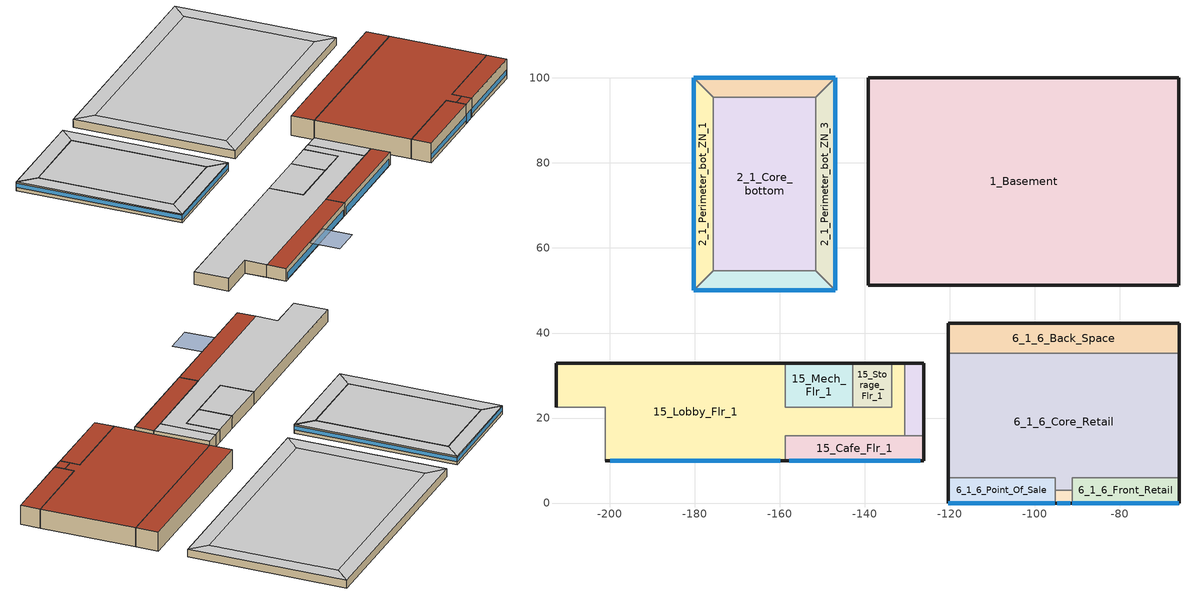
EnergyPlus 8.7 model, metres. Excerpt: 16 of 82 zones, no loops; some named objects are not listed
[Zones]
15_Cafe_Flr_1
 floor to 15_Basement (INT-FLOOR-TOPSIDE): -126.04,15.79 -126.04,10 -158.66,10 -158.66,15.79 z0
 wall outside (HPWall): -158.66,10 -126.04,10 -126.04,15.79 z0:3.96
 wall to 15_Lobby_Flr_1 (int-walls): -130.62,15.79 -158.66,15.79 -158.66,10 z0:3.96
 wall to 15_Laundry_Flr_1 (int-walls): -126.04,15.79 -130.62,15.79 z0:3.96
 window (Dbl Elec Abs Bleached 6mm/13mm Air): -157.73,10 -126.98,10 z0.15:2.29
 roof outside (HPRoof): -158.66,15.79 -158.66,10 -126.04,10 -126.04,15.79 z3.96
15_Laundry_Flr_1
 floor to 15_Basement (INT-FLOOR-TOPSIDE): -126.04,32.86 -126.04,15.79 -130.62,15.79 -130.62,32.86 z0
 wall outside (HPWall): -126.04,15.79 -126.04,32.86 -130.62,32.86 z0:3.96
 wall to 15_Lobby_Flr_1 (int-walls): -130.62,32.86 -130.62,15.79 z0:3.96
 ceiling adiabatic (INT-FLOOR-UNDERSIDE): -130.62,32.86 -130.62,15.79 -126.04,15.79 -126.04,32.86 z3.96
15_Lobby_Flr_1
 floor to 15_Basement (INT-FLOOR-TOPSIDE): -158.66,32.86 -158.66,10 -201.02,10 -201.02,22.5 -212.61,22.5 -212.61,32.86 z0; -130.62,32.86 -130.62,15.79 -158.66,15.79 -158.66,22.5 -133.66,22.5 -133.66,32.86 z0
 wall outside (HPWall): -158.66,32.86 -212.61,32.86 -212.61,22.5 / -201.02,10 -158.66,10 / -130.62,32.86 -133.66,32.86 z0:3.96
 wall to 15_Mech_Flr_1 (int-walls): -142.81,22.5 -158.66,22.5 -158.66,32.86 z0:3.96
 wall to 15_Retail_2_Flr_1 (int-walls): -212.61,22.5 -201.02,22.5 -201.02,15.79 z0:3.96
 wall to 15_Retail_1_Flr_1 (int-walls): -201.02,15.79 -201.02,10 z0:3.96
 wall to 15_Storage_Flr_1 (int-walls): -133.66,32.86 -133.66,22.5 -142.81,22.5 z0:3.96
 window (Dbl Elec Abs Bleached 6mm/13mm Air): -199.81,10 -159.87,10 z0.15:2.29
 ceiling adiabatic (INT-FLOOR-UNDERSIDE): -212.61,32.86 -212.61,22.5 -201.02,22.5 -201.02,15.79 -130.62,15.79 -130.62,32.86 -133.66,32.86 -133.66,22.5 -158.66,22.5 -158.66,32.86 z3.96
 roof outside (HPRoof): -201.02,15.79 -201.02,10 -158.66,10 -158.66,15.79 z3.96
15_Mech_Flr_1
 floor to 15_Basement (INT-FLOOR-TOPSIDE): -142.81,32.86 -142.81,22.5 -158.66,22.5 -158.66,32.86 z0
 wall outside (HPWall): -142.81,32.86 -158.66,32.86 z0:3.96
 wall to 15_Storage_Flr_1 (int-walls): -142.81,22.5 -142.81,32.86 z0:3.96
 ceiling adiabatic (INT-FLOOR-UNDERSIDE): -158.66,32.86 -158.66,22.5 -142.81,22.5 -142.81,32.86 z3.96
15_Storage_Flr_1
 floor to 15_Basement (INT-FLOOR-TOPSIDE): -133.66,32.86 -133.66,22.5 -142.81,22.5 -142.81,32.86 z0
 wall outside (HPWall): -133.66,32.86 -142.81,32.86 z0:3.96
 ceiling adiabatic (INT-FLOOR-UNDERSIDE): -142.81,32.86 -142.81,22.5 -133.66,22.5 -133.66,32.86 z3.96
6_1_6_Back_Space
 floor ground (HPSlab): -66.06,42.27 -66.06,35.27 -120.33,35.27 -120.33,42.27 z0
 wall outside (HPWall): -66.06,35.27 -66.06,42.27 -120.33,42.27 -120.33,35.27 z0:6.1
 wall to 6_1_6_Core_Retail (int-walls): -120.33,35.27 -66.06,35.27 z0:6.1
 roof outside (HPRoof): -120.33,42.27 -120.33,35.27 -66.06,35.27 -66.06,42.27 z6.1
6_1_6_Core_Retail
 floor ground (HPSlab): -66.06,35.27 -66.06,6 -91.2,6 -91.2,3 -95.2,3 -95.2,6 -120.33,6 -120.33,35.27 z0
 wall outside (HPWall): -66.06,6 -66.06,35.27 / -120.33,35.27 -120.33,6 z0:6.1
 wall to 6_1_6_Front_Retail (int-walls): -91.2,3 -91.2,6 -66.06,6 z0:6.1
 wall to 6_1_6_Point_Of_Sale (int-walls): -120.33,6 -95.2,6 -95.2,3 z0:6.1
 wall to 6_1_6_Front_Entry (int-walls): -95.2,3 -91.2,3 z0:6.1
 roof outside (HPRoof): -120.33,35.27 -120.33,6 -95.2,6 -95.2,3 -91.2,3 -91.2,6 -66.06,6 -66.06,35.27 z6.1
6_1_6_Front_Entry
 floor ground (HPSlab): -91.2,3 -91.2,0 -95.2,0 -95.2,3 z0
 wall outside (HPWall): -95.2,0 -91.2,0 z0:6.1
 wall to 6_1_6_Front_Retail (int-walls): -91.2,0 -91.2,3 z0:6.1
 wall to 6_1_6_Point_Of_Sale (int-walls): -95.2,3 -95.2,0 z0:6.1
 window (Dbl Elec Abs Bleached 6mm/13mm Air): -94.7,0 -91.7,0 z0.05:2.66
 roof outside (HPRoof): -95.2,3 -95.2,0 -91.2,0 -91.2,3 z6.1
6_1_6_Front_Retail
 floor ground (HPSlab): -66.06,6 -66.06,0 -91.2,0 -91.2,6 z0
 wall outside (HPWall): -91.2,0 -66.06,0 -66.06,6 z0:6.1
 window (Dbl Elec Abs Bleached 6mm/13mm Air): -91.15,0 -66.11,0 z1.14:2.66
 roof outside (HPRoof): -91.2,6 -91.2,0 -66.06,0 -66.06,6 z6.1
6_1_6_Point_Of_Sale
 floor ground (HPSlab): -95.2,6 -95.2,0 -120.33,0 -120.33,6 z0
 wall outside (HPWall): -120.33,6 -120.33,0 -95.2,0 z0:6.1
 window (Dbl Elec Abs Bleached 6mm/13mm Air): -120.28,0 -95.25,0 z1.14:2.66
 roof outside (HPRoof): -120.33,6 -120.33,0 -95.2,0 -95.2,6 z6.1
1_Basement
 floor ground (HPSlab): -66.06,100 -66.06,51.26 -139.17,51.26 -139.17,100 z0
 wall ground (HPWall): -66.06,51.26 -66.06,100 -139.17,100 -139.17,51.26 -66.06,51.26 z0:2.44
 ceiling to 1_Perimeter_bot_ZN_1 (INT-FLOOR-UNDERSIDE): -134.59,55.84 -139.17,51.26 -66.06,51.26 -70.63,55.84 z2.44
 ceiling to 1_Perimeter_bot_ZN_2 (INT-FLOOR-UNDERSIDE): -70.63,95.43 -70.63,55.84 -66.06,51.26 -66.06,100 z2.44
 ceiling to 1_Perimeter_bot_ZN_3 (INT-FLOOR-UNDERSIDE): -139.17,100 -134.59,95.43 -70.63,95.43 -66.06,100 z2.44
 ceiling to 1_Perimeter_bot_ZN_4 (INT-FLOOR-UNDERSIDE): -139.17,100 -139.17,51.26 -134.59,55.84 -134.59,95.43 z2.44
 ceiling to 1_Core_bottom (INT-FLOOR-UNDERSIDE): -134.59,95.43 -134.59,55.84 -70.63,55.84 -70.63,95.43 z2.44
2_1_Core_bottom
 floor ground (HPSlab): -151.47,95.43 -151.47,54.66 -175.6,54.66 -175.6,95.43 z0
 wall to 2_1_Perimeter_bot_ZN_2 (int-walls): -175.6,54.66 -151.47,54.66 z0:2.74
 wall to 2_1_Perimeter_bot_ZN_3 (int-walls): -151.47,54.66 -151.47,95.43 z0:2.74
 wall to 2_1_Perimeter_bot_ZN_1 (int-walls): -175.6,95.43 -175.6,54.66 z0:2.74
 wall to 2_1_Perimeter_bot_ZN_4 (int-walls): -151.47,95.43 -175.6,95.43 z0:2.74
 ceiling to 2_1_FirstFloor_Plenum (DropCeiling): -175.6,95.43 -175.6,54.66 -151.47,54.66 -151.47,95.43 z2.74
2_1_Perimeter_bot_ZN_1
 floor ground (HP Slab Perimeter): -175.6,95.43 -175.6,54.66 -180.17,50.09 -180.17,100 z0
 wall outside (HPWall): -180.17,100 -180.17,50.09 z0:2.74
 wall to 2_1_Perimeter_bot_ZN_2 (int-walls): -180.17,50.09 -175.6,54.66 z0:2.74
 wall to 2_1_Perimeter_bot_ZN_4 (int-walls): -175.6,95.43 -180.17,100 z0:2.74
 window (Dbl Elec Abs Bleached 6mm/13mm Air): -180.17,100 -180.17,50.09 z1.02:2.33
 ceiling to 2_1_FirstFloor_Plenum (DropCeiling): -180.17,100 -180.17,50.09 -175.6,54.66 -175.6,95.43 z2.74
2_1_Perimeter_bot_ZN_2
 floor ground (HP Slab Perimeter): -151.47,54.66 -146.9,50.09 -180.17,50.09 -175.6,54.66 z0
 wall outside (HPWall): -180.17,50.09 -146.9,50.09 z0:2.74
 wall to 2_1_Perimeter_bot_ZN_3 (int-walls): -146.9,50.09 -151.47,54.66 z0:2.74
 window (Dbl Elec Abs Bleached 6mm/13mm Air): -180.17,50.09 -146.9,50.09 z1.02:2.33
 ceiling to 2_1_FirstFloor_Plenum (DropCeiling): -175.6,54.66 -180.17,50.09 -146.9,50.09 -151.47,54.66 z2.74
2_1_Perimeter_bot_ZN_3
 floor ground (HP Slab Perimeter): -146.9,100 -146.9,50.09 -151.47,54.66 -151.47,95.43 z0
 wall outside (HPWall): -146.9,50.09 -146.9,100 z0:2.74
 wall to 2_1_Perimeter_bot_ZN_4 (int-walls): -146.9,100 -151.47,95.43 z0:2.74
 window (Dbl Elec Abs Bleached 6mm/13mm Air): -146.9,50.09 -146.9,100 z1.02:2.33
 ceiling to 2_1_FirstFloor_Plenum (DropCeiling): -151.47,95.43 -151.47,54.66 -146.9,50.09 -146.9,100 z2.74
2_1_Perimeter_bot_ZN_4
 floor ground (HP Slab Perimeter): -146.9,100 -151.47,95.43 -175.6,95.43 -180.17,100 z0
 wall outside (HPWall): -146.9,100 -180.17,100 z0:2.74
 window (Dbl Elec Abs Bleached 6mm/13mm Air): -146.9,100 -180.17,100 z1.02:2.33
 ceiling to 2_1_FirstFloor_Plenum (DropCeiling): -180.17,100 -175.6,95.43 -151.47,95.43 -146.9,100 z2.74
shading: -184.41,10 -184.41,0.86 -175.27,0.86 -175.27,10 z3.96
[Building]
Ref Bldg Medium Office New2004_v1.3_5.0: North Axis {deg}=0; Terrain=City; Loads Convergence Tolerance Value=0.1; Temperature Convergence Tolerance Value {deltaC}=0.4; Solar Distribution=FullInteriorAndExterior; Maximum Number of Warmup Days=25; Minimum Number of Warmup Days=6
[Site:Location]
USA IL-CHICAGO-OHARE: Latitude {deg}=41.77; Longitude {deg}=-87.75; Time Zone {hr}=-6; Elevation {m}=190
[SizingPeriod:WeatherFileDays] Day of Week for Start Day=Monday; Use Weather File Daylight Saving Period=Yes; Use Weather File Rain and Snow Indicators=Yes
Name | Begin Month | Begin Day of Month | End Month | End Day of Month
HDD | 11 | 20 | 11 | 20
CDD | 7 | 21 | 7 | 21
HDD3 | 12 | 20 | 12 | 20
CDD2 | 5 | 23 | 5 | 23
[Site:GroundTemperature:BuildingSurface]
4.4, 3.3, 2.3, 1.8, 2, 4, 6.8, 9.3, 10.1, 9.6, 7.8, 6
[Site:GroundTemperature:Deep]
6.1, 6.1, 6.1, 6.1, 6.1, 6.1, 6.1, 6.1, 6.1, 6.1, 6.1, 6.1
[Site:WaterMainsTemperature]
Calculation Method=CORRELATION; Annual Average Outdoor Air Temperature {C}=9.69; Maximum Difference In Monthly Average Outdoor Air Temperatures {deltaC}=28.1
[Material] Thermal Absorptance=0.9
Name | Roughness | Thickness {m} | Conductivity {W/m-K} | Density {kg/m3} | Specific Heat {J/kg-K} | Solar Absorptance | Visible Absorptance
Std Wood 6inch | MediumSmooth | 0.15 | 0.12 | 540 | 1210 | 0.7 | 0.7
1/2IN Gypsum | Smooth | 0.0127 | 0.16 | 784.9 | 830 | 0.92 | 0.92
1IN Stucco | Smooth | 0.0253 | 0.6918 | 1858 | 837 | 0.92 | 0.92
8IN CONCRETE HW | Rough | 0.2032 | 1.311 | 2240 | 836.8 | 0.7 | 0.7
HW CONCRETE; MAT-CC05 4 HW CONCRETE | Rough | 0.1016 | 1.311 | 2240 | 836.8 | 0.7 | 0.7
Roof Membrane | VeryRough | 0.0095 | 0.16 | 1121.29 | 1460 | 0.7 | 0.7
Metal Decking | MediumSmooth | 0.0015 | 45.006 | 7680 | 418.4 | 0.7 | 0.3
Std AC02 | MediumSmooth | 0.0127 | 0.057 | 288 | 1339 | 0.7 | 0.2
Wall Insulation HP | MediumRough | 0.32972 | 0.049 | 265 | 836.8 | 0.7 | 0.7
Roof Insulation HP | MediumRough | 0.68799 | 0.049 | 265 | 836.8 | 0.7 | 0.7
Slab Insulation HP | MediumRough | 0.04439 | 0.049 | 265 | 836.8 | 0.7 | 0.7
Slab Peri Insulation HP | MediumRough | 0.27959 | 0.049 | 265 | 836.8 | 0.7 | 0.7
[Material:NoMass]
CP02 CARPET PAD: Roughness=VeryRough; Thermal Resistance {m2-K/W}=0.2165; Thermal Absorptance=0.9; Solar Absorptance=0.7; Visible Absorptance=0.8
[WindowMaterial:Glazing] Optical Data Type=SpectralAverage; Thickness {m}=0.012; Infrared Transmittance at Normal Incidence=0; Front Side Infrared Hemispherical Emissivity=0.84; Conductivity {W/m-K}=0.9
Name | Solar Transmittance at Normal Incidence | Front Side Solar Reflectance at Normal Incidence | Back Side Solar Reflectance at Normal Incidence | Visible Transmittance at Normal Incidence | Front Side Visible Reflectance at Normal Incidence | Back Side Visible Reflectance at Normal Incidence | Back Side Infrared Hemispherical Emissivity
ECABS-2 BLEACHED 6MM | 0.814 | 0.086 | 0.086 | 0.847 | 0.099 | 0.099 | 0.1
ECABS-2 COLORED 6MM | 0.111 | 0.179 | 0.179 | 0.128 | 0.081 | 0.081 | 0.1
CLEAR 12MM | 0.653 | 0.064 | 0.064 | 0.841 | 0.077 | 0.077 | 0.84
[WindowMaterial:Gas]
ARGON 13MM: Gas Type=Argon; Thickness {m}=0.0127
[Construction]
int-walls: 1/2IN Gypsum, 1/2IN Gypsum
INT-FLOOR-TOPSIDE: MAT-CC05 4 HW CONCRETE, CP02 CARPET PAD
INT-FLOOR-UNDERSIDE: CP02 CARPET PAD, MAT-CC05 4 HW CONCRETE
DropCeiling: Std AC02
InteriorFurnishings: Std Wood 6inch
HPWall: 1IN Stucco, 8IN CONCRETE HW, Wall Insulation HP, 1/2IN Gypsum
HPRoof: Roof Membrane, Roof Insulation HP, Metal Decking
HPSlab: HW CONCRETE, Slab Insulation HP, CP02 CARPET PAD
HP Slab Perimeter: HW CONCRETE, Slab Peri Insulation HP, CP02 CARPET PAD
Dbl Elec Abs Bleached 6mm/13mm Air: ECABS-2 BLEACHED 6MM, ARGON 13MM, CLEAR 12MM, ARGON 13MM, CLEAR 12MM
Dbl Elec Abs Colored 6mm/13mm Air: ECABS-2 COLORED 6MM, ARGON 13MM, CLEAR 12MM, ARGON 13MM, CLEAR 12MM
[WindowProperty:ShadingControl] Shading Type=SwitchableGlazing; Construction with Shading=Dbl Elec Abs Colored 6mm/13mm Air; Shading Control Type=OnIfHighZoneAirTemperature; Shading Control Is Scheduled=No; Glare Control Is Active=No
Name | Setpoint {W/m2, W or deg C}
9_ECW; 10_2_ECW; 10_1_ECW; 11_2_ECW; 11_1_ECW | 24
15_ECW; 1_ECW
6_1_6_ECW | 23
2_1_ECW | 25
[Zone] Type=1; Multiplier=1; Floor Area {m2}=autocalculate; Part of Total Floor Area=Yes
15_Cafe_Flr_1; 15_Laundry_Flr_1; 15_Lobby_Flr_1; 15_Mech_Flr_1; 15_Storage_Flr_1; 6_1_6_Back_Space; 6_1_6_Core_Retail; 6_1_6_Front_Entry; 6_1_6_Front_Retail; 6_1_6_Point_Of_Sale; 1_Basement; 2_1_Core_bottom; 2_1_Perimeter_bot_ZN_1; 2_1_Perimeter_bot_ZN_2; 2_1_Perimeter_bot_ZN_3; 2_1_Perimeter_bot_ZN_4
[InternalMass] Construction=InteriorFurnishings
Name | Zone | Surface Area {m2}
15_Cafe_Flr_1 Internal Mass | 15_Cafe_Flr_1 | 377.7238
15_Laundry_Flr_1 Internal Mass | 15_Laundry_Flr_1 | 156.0789
15_Lobby_Flr_1 Internal Mass | 15_Lobby_Flr_1 | 2616.37
15_Mech_Flr_1 Internal Mass | 15_Mech_Flr_1 | 328.4864
15_Storage_Flr_1 Internal Mass | 15_Storage_Flr_1 | 189.5185
6_1_6_Back_Space Internal Mass | 6_1_6_Back_Space | 759.78
6_1_6_Core_Retail Internal Mass | 6_1_6_Core_Retail | 3200.97
6_1_6_Front_Entry Internal Mass | 6_1_6_Front_Entry | 24
6_1_6_Front_Retail Internal Mass | 6_1_6_Front_Retail | 301.62
6_1_6_Point_Of_Sale Internal Mass | 6_1_6_Point_Of_Sale | 301.62
1_Basement Internal Mass | 1_Basement | 7126.21
2_1_Core_bottom Internal Mass | 2_1_Core_bottom | 1967.07
2_1_Perimeter_bot_ZN_1 Internal Mass | 2_1_Perimeter_bot_ZN_1 | 414.6763
2_1_Perimeter_bot_ZN_2 Internal Mass | 2_1_Perimeter_bot_ZN_2 | 262.5244
2_1_Perimeter_bot_ZN_3 Internal Mass | 2_1_Perimeter_bot_ZN_3 | 414.6763
2_1_Perimeter_bot_ZN_4 Internal Mass | 2_1_Perimeter_bot_ZN_4 | 262.5072
[People] Number of People Calculation Method=Area/Person; Fraction Radiant=0.3; Sensible Heat Fraction=AUTOCALCULATE; Enable ASHRAE 55 Comfort Warnings=No; Mean Radiant Temperature Calculation Type=ZoneAveraged; Clothing Insulation Calculation Method=ClothingInsulationSchedule; Thermal Comfort Model 1 Type=FANGER
Name | Zone or ZoneList | Number of People Schedule | Zone Floor Area per Person {m2/person} | Activity Level Schedule | Work Efficiency Schedule | Clothing Insulation Schedule | Air Velocity Schedule
15_Cafe_Flr_1 People | 15_Cafe_Flr_1 | 15_BLDG_OCC_SCH | 1.39 | 15_ACTIVITY_SCH | 15_WORK_EFF_SCH | 15_CLOTHING_SCH | 15_AIR_VELO_SCH
15_Laundry_Flr_1 People | 15_Laundry_Flr_1 | 15_BLDG_OCC_SCH | 23.23 | 15_ACTIVITY_SCH | 15_WORK_EFF_SCH | 15_CLOTHING_SCH | 15_AIR_VELO_SCH
15_Lobby_Flr_1 People | 15_Lobby_Flr_1 | 15_Lobby_Occ_Sch | 3.1 | 15_ACTIVITY_SCH | 15_WORK_EFF_SCH | 15_CLOTHING_SCH | 15_AIR_VELO_SCH
15_Storage_Flr_1 People | 15_Storage_Flr_1 | 15_BLDG_OCC_SCH | 46.45 | 15_ACTIVITY_SCH | 15_WORK_EFF_SCH | 15_CLOTHING_SCH | 15_AIR_VELO_SCH
6_1_6_Back_Space People | 6_1_6_Back_Space | 6_1_6_BLDG_OCC_SCH | 27.87 | 6_1_6_ACTIVITY_SCH | 6_1_6_WORK_EFF_SCH | 6_1_6_CLOTHING_SCH | 6_1_6_AIR_VELO_SCH
6_1_6_Core_Retail People | 6_1_6_Core_Retail | 6_1_6_BLDG_OCC_SCH | 6.19 | 6_1_6_ACTIVITY_SCH | 6_1_6_WORK_EFF_SCH | 6_1_6_CLOTHING_SCH | 6_1_6_AIR_VELO_SCH
6_1_6_Front_Entry People | 6_1_6_Front_Entry | 6_1_6_BLDG_OCC_SCH | 6.19 | 6_1_6_ACTIVITY_SCH | 6_1_6_WORK_EFF_SCH | 6_1_6_CLOTHING_SCH | 6_1_6_AIR_VELO_SCH
6_1_6_Front_Retail People | 6_1_6_Front_Retail | 6_1_6_BLDG_OCC_SCH | 6.19 | 6_1_6_ACTIVITY_SCH | 6_1_6_WORK_EFF_SCH | 6_1_6_CLOTHING_SCH | 6_1_6_AIR_VELO_SCH
6_1_6_Point_Of_Sale People | 6_1_6_Point_Of_Sale | 6_1_6_BLDG_OCC_SCH | 6.19 | 6_1_6_ACTIVITY_SCH | 6_1_6_WORK_EFF_SCH | 6_1_6_CLOTHING_SCH | 6_1_6_AIR_VELO_SCH
1_Basement People | 1_Basement | 1_BLDG_OCC_SCH | 37.16 | 1_ACTIVITY_SCH | 1_WORK_EFF_SCH | 1_CLOTHING_SCH | 1_AIR_VELO_SCH
2_1_Core_bottom People | 2_1_Core_bottom | 2_1_BLDG_OCC_SCH | 18.58 | 2_1_ACTIVITY_SCH | 2_1_WORK_EFF_SCH | 2_1_CLOTHING_SCH | 2_1_AIR_VELO_SCH
2_1_Perimeter_bot_ZN_1 People | 2_1_Perimeter_bot_ZN_1 | 2_1_BLDG_OCC_SCH | 18.58 | 2_1_ACTIVITY_SCH | 2_1_WORK_EFF_SCH | 2_1_CLOTHING_SCH | 2_1_AIR_VELO_SCH
2_1_Perimeter_bot_ZN_2 People | 2_1_Perimeter_bot_ZN_2 | 2_1_BLDG_OCC_SCH | 18.58 | 2_1_ACTIVITY_SCH | 2_1_WORK_EFF_SCH | 2_1_CLOTHING_SCH | 2_1_AIR_VELO_SCH
2_1_Perimeter_bot_ZN_3 People | 2_1_Perimeter_bot_ZN_3 | 2_1_BLDG_OCC_SCH | 18.58 | 2_1_ACTIVITY_SCH | 2_1_WORK_EFF_SCH | 2_1_CLOTHING_SCH | 2_1_AIR_VELO_SCH
2_1_Perimeter_bot_ZN_4 People | 2_1_Perimeter_bot_ZN_4 | 2_1_BLDG_OCC_SCH | 18.58 | 2_1_ACTIVITY_SCH | 2_1_WORK_EFF_SCH | 2_1_CLOTHING_SCH | 2_1_AIR_VELO_SCH
[Lights] Design Level Calculation Method=Watts/Area; Fraction Radiant=0.2; Fraction Visible=0.6; Fraction Replaceable=1; Return Air Fraction Calculated from Plenum Temperature=No
Name | Zone or ZoneList | Schedule | Watts per Zone Floor Area {W/m2} | Return Air Fraction
15_Cafe_Flr_1_Lights | 15_Cafe_Flr_1 | 15_BLDG_LIGHT_SCH | 8.39 | 0
15_Laundry_Flr_1_Lights | 15_Laundry_Flr_1 | 15_BLDG_LIGHT_SCH | 3.88 | 0
15_Lobby_Flr_1_Lights | 15_Lobby_Flr_1 | 15_BLDG_LIGHT_SCH | 7.1 | 0
15_Mech_Flr_1_Lights | 15_Mech_Flr_1 | 15_BLDG_LIGHT_SCH | 9.68 | 0
15_Storage_Flr_1_Lights | 15_Storage_Flr_1 | 15_BLDG_LIGHT_SCH | 5.81 | 0
6_1_6_Back_Space_Lights | 6_1_6_Back_Space | 6_1_6_BLDG_LIGHT_SCH | 5.17 | 0
6_1_6_Core_Retail_Lights | 6_1_6_Core_Retail | 6_1_6_BLDG_LIGHT_SCH | 10.97 | 0
6_1_6_Front_Entry_Lights | 6_1_6_Front_Entry | 6_1_6_BLDG_LIGHT_SCH | 7.1 | 0
6_1_6_Front_Retail_Lights | 6_1_6_Front_Retail | 6_1_6_BLDG_LIGHT_SCH | 10.97 | 0
6_1_6_Point_Of_Sale_Lights | 6_1_6_Point_Of_Sale | 6_1_6_BLDG_LIGHT_SCH | 10.97 | 0
1_Basement_Lights | 1_Basement | 1_BLDG_LIGHT_SCH | 6.46 | 0
2_1_Core_bottom_Lights | 2_1_Core_bottom | 2_1_BLDG_LIGHT_SCH | 6.46 | 0.2
2_1_Perimeter_bot_ZN_1_Lights | 2_1_Perimeter_bot_ZN_1 | 2_1_BLDG_LIGHT_SCH | 6.46 | 0.2
2_1_Perimeter_bot_ZN_Lights | 2_1_Perimeter_bot_ZN_2 | 2_1_BLDG_LIGHT_SCH | 6.46 | 0.2
2_1_Perimeter_bot_ZN_3_Lights | 2_1_Perimeter_bot_ZN_3 | 2_1_BLDG_LIGHT_SCH | 6.46 | 0.2
2_1_Perimeter_bot_ZN_4_Lights | 2_1_Perimeter_bot_ZN_4 | 2_1_BLDG_LIGHT_SCH | 6.46 | 0.2
[ElectricEquipment] Fraction Latent=0
Name | Zone or ZoneList | Schedule | Design Level Calculation Method | Watts per Zone Floor Area {W/m2} | Fraction Radiant | Fraction Lost | Design Level {W}
15_Cafe_Flr_1_MiscPlug_Equip | 15_Cafe_Flr_1 | 15_BLDG_EQUIP_SCH | Watts/Area | 5.38 | 0.5 | 0
15_Laundry_Flr_1_MiscPlug_Equip | 15_Laundry_Flr_1 | 15_LaundryRoom_Eqp_Elec_Sch | EquipmentLevel |  | 0.5 | 0 | 4813
15_Laundry_Flr_1_ExhFan_Equip | 15_Laundry_Flr_1 | 15_ALWAYS_ON | EquipmentLevel |  | 0 | 1 | 87
15_Lobby_Flr_1_MiscPlug_Equip | 15_Lobby_Flr_1 | 15_BLDG_EQUIP_SCH | Watts/Area | 8.07 | 0.5 | 0
15_Mech_Flr_1_MiscPlug_Equip | 15_Mech_Flr_1 | 15_BLDG_EQUIP_SCH | Watts/Area | 5.38 | 0.5 | 0
15_Storage_Flr_1_MiscPlug_Equip | 15_Storage_Flr_1 | 15_BLDG_EQUIP_SCH | Watts/Area | 2.69 | 0.5 | 0
6_1_6_Back_Space_MiscPlug_Equip | 6_1_6_Back_Space | 6_1_6_BLDG_EQUIP_SCH | Watts/Area | 8.07 | 0.5 | 0
6_1_6_Core_Retail_MiscPlug_Equip | 6_1_6_Core_Retail | 6_1_6_BLDG_EQUIP_SCH | Watts/Area | 3.23 | 0.5 | 0
6_1_6_Front_Retail_MiscPlug_Equip | 6_1_6_Front_Retail | 6_1_6_BLDG_EQUIP_SCH | Watts/Area | 3.23 | 0.5 | 0
6_1_6_Point_Of_Sale_MiscPlug_Equip | 6_1_6_Point_Of_Sale | 6_1_6_BLDG_EQUIP_SCH | Watts/Area | 21.52 | 0.5 | 0
1_Basement_PlugMisc_Equip | 1_Basement | 1_BLDG_EQUIP_SCH | Watts/Area | 10.76 | 0.5 | 0
2_1_Core_bottom_PlugMisc_Equip | 2_1_Core_bottom | 2_1_BLDG_EQUIP_SCH | Watts/Area | 10.76 | 0.5 | 0
2_1_Perimeter_bot_ZN_1_PlugMisc_Equip | 2_1_Perimeter_bot_ZN_1 | 2_1_BLDG_EQUIP_SCH | Watts/Area | 10.76 | 0.5 | 0
2_1_Perimeter_bot_ZN_PlugMisc_Equip | 2_1_Perimeter_bot_ZN_2 | 2_1_BLDG_EQUIP_SCH | Watts/Area | 10.76 | 0.5 | 0
2_1_Perimeter_bot_ZN_3_PlugMisc_Equip | 2_1_Perimeter_bot_ZN_3 | 2_1_BLDG_EQUIP_SCH | Watts/Area | 10.76 | 0.5 | 0
2_1_Perimeter_bot_ZN_4_PlugMisc_Equip | 2_1_Perimeter_bot_ZN_4 | 2_1_BLDG_EQUIP_SCH | Watts/Area | 10.76 | 0.5 | 0
2_1_Core_bottom_Elevators_Equip | 2_1_Core_bottom | 2_1_BLDG_ELEVATORS | EquipmentLevel |  | 0.5 | 0 | 32109.9
[GasEquipment]
15_Laundry_Flr_1_MiscGas_Equip: Zone or ZoneList=15_Laundry_Flr_1; Schedule=15_LaundryRoom_Eqp_Gas_Sch; Design Level Calculation Method=EquipmentLevel; Design Level {W}=41818; Fraction Latent=0; Fraction Radiant=0.5; Fraction Lost=0
[ZoneInfiltration:DesignFlowRate] Constant Term Coefficient=1; Temperature Term Coefficient=0; Velocity Term Coefficient=0; Velocity Squared Term Coefficient=0
Name | Zone or ZoneList | Schedule | Design Flow Rate Calculation Method | Flow per Exterior Surface Area {m3/s-m2} | Air Changes per Hour {1/hr}
15_Cafe_Flr_1_Infiltration | 15_Cafe_Flr_1 | 15_INFIL_QUARTER_ON_SCH | Flow/ExteriorWallArea | 0.000302
15_Laundry_Flr_1_Infiltration | 15_Laundry_Flr_1 | 15_INFIL_QUARTER_ON_SCH | Flow/ExteriorWallArea | 0.000302
15_Lobby_Flr_1_Infiltration | 15_Lobby_Flr_1 | 15_INFIL_QUARTER_ON_SCH | Flow/ExteriorWallArea | 0.000302
15_Mech_Flr_1_Infiltration | 15_Mech_Flr_1 | 15_INFIL_QUARTER_ON_SCH | Flow/ExteriorWallArea | 0.000302
15_Storage_Flr_1_Infiltration | 15_Storage_Flr_1 | 15_INFIL_QUARTER_ON_SCH | Flow/ExteriorWallArea | 0.000302
6_1_6_Back_Space_Infiltration | 6_1_6_Back_Space | 6_1_6_INFIL_HALF_ON_SCH | Flow/ExteriorArea | 0.000302
6_1_6_Core_Retail_Infiltration | 6_1_6_Core_Retail | 6_1_6_INFIL_HALF_ON_SCH | Flow/ExteriorArea | 0.000302
6_1_6_Front_Entry_Infiltration | 6_1_6_Front_Entry | 6_1_6_INFIL_FRONT_SCH | AirChanges/Hour |  | 1
6_1_6_Front_Retail_Infiltration | 6_1_6_Front_Retail | 6_1_6_INFIL_HALF_ON_SCH | Flow/ExteriorArea | 0.000302
6_1_6_Point_Of_Sale_Infiltration | 6_1_6_Point_Of_Sale | 6_1_6_INFIL_HALF_ON_SCH | Flow/ExteriorArea | 0.000302
2_1_Perimeter_bot_ZN_1_Infiltration | 2_1_Perimeter_bot_ZN_1 | 2_1_INFIL_QUARTER_ON_SCH | Flow/ExteriorArea | 0.000302
2_1_Perimeter_bot_ZN_Infiltration | 2_1_Perimeter_bot_ZN_2 | 2_1_INFIL_QUARTER_ON_SCH | Flow/ExteriorArea | 0.000302
2_1_Perimeter_bot_ZN_3_Infiltration | 2_1_Perimeter_bot_ZN_3 | 2_1_INFIL_QUARTER_ON_SCH | Flow/ExteriorArea | 0.000302
2_1_Perimeter_bot_ZN_4_Infiltration | 2_1_Perimeter_bot_ZN_4 | 2_1_INFIL_QUARTER_ON_SCH | Flow/ExteriorArea | 0.000302
[ZoneVentilation:WindandStackOpenArea] Discharge Coefficient for Opening=autocalculate; Minimum Indoor Temperature {C}=23; Delta Temperature {deltaC}=0.5; Minimum Outdoor Temperature {C}=-32; Maximum Outdoor Temperature {C}=33; Maximum Wind Speed {m/s}=40
Name | Zone | Opening Area {m2} | Opening Area Fraction Schedule | Opening Effectiveness | Effective Angle {deg} | Maximum Indoor Temperature {C}
15_Cafe_Flr_1_Wall_South_Window_NV | 15_Cafe_Flr_1 | 65.62 | 15_VentingSched | autocalculate | 180 | 25
15_Lobby_Flr_1_Wall_South_Window_NV | 15_Lobby_Flr_1 | 85.24 | 15_VentingSched | autocalculate | 180 | 25
6_1_6_Point_Of_Sale_Wall_South_Glazing_NV | 6_1_6_Point_Of_Sale | 38.05 | 6_1_6_VentingSched | autocalculate | 180 | 25.5
6_1_6_Front_Retail_Wall_South_Glazing_NV | 6_1_6_Front_Retail | 38.05 | 6_1_6_VentingSched | autocalculate | 180 | 25.5
2_1_PERIMETER_BOT_ZN_1_WALL_SOUTH_WINDOW_NV | 2_1_Perimeter_bot_ZN_1 | 6 | 2_1_VentingSched | 0.5 | 5 | 25.5
2_1_PERIMETER_BOT_ZN_WALL_EAST_WINDOW_NV | 2_1_Perimeter_bot_ZN_2 | 4 | 2_1_VentingSched | 0.5 | 3 | 25.5
2_1_PERIMETER_BOT_ZN_3_WALL_NORTH_WINDOW_NV | 2_1_Perimeter_bot_ZN_3 | 6 | 2_1_VentingSched | 0.5 | 5 | 25.5
2_1_PERIMETER_BOT_ZN_4_WALL_WEST_WINDOW_NV | 2_1_Perimeter_bot_ZN_4 | 4 | 2_1_VentingSched | 0.5 | 3 | 25.5
[Exterior:Lights] Control Option=AstronomicalClock
Name | Schedule | Design Level {W}
9_Exterior Facade Lighting | 9_ALWAYS_ON | 13577
10_2_Exterior Facade Lighting | 10_2_ALWAYS_ON | 2529
10_1_Exterior Facade Lighting | 10_1_ALWAYS_ON | 2529
15_Exterior Facade Lighting | 15_ALWAYS_ON | 16753
11_2_Exterior Facade Lighting | 11_2_ALWAYS_ON | 4235
11_1_Exterior Facade Lighting | 11_1_ALWAYS_ON | 4235
6_1_6_Exterior Facade Lighting | 6_1_6_ALWAYS_ON | 8266
1_Exterior Facade Lighting | 1_ALWAYS_ON | 51262
2_1_Exterior Facade Lighting | 2_1_ALWAYS_ON | 14804
[Exterior:FuelEquipment] Fuel Use Type=Electricity
Name | Schedule | Design Level {W}
15_Elevators | 15_BLDG_ELEVATORS | 122222
1_Elevators | 1_BLDG_ELEVATORS | 244444
[DesignSpecification:OutdoorAir]
6_1_6_SZ DSOA Front_Entry: Outdoor Air Method=Flow/Area; Outdoor Air Flow per Zone Floor Area {m3/s-m2}=0
[Sizing:Zone]
6_1_6_Front_Entry: Zone Cooling Design Supply Air Temperature Input Method=SupplyAirTemperature; Zone Cooling Design Supply Air Temperature {C}=14; Zone Heating Design Supply Air Temperature Input Method=SupplyAirTemperature; Zone Heating Design Supply Air Temperature {C}=40; Zone Cooling Design Supply Air Humidity Ratio {kgWater/kgDryAir}=0.0085; Zone Heating Design Supply Air Humidity Ratio {kgWater/kgDryAir}=0.008; Design Specification Outdoor Air Object=6_1_6_SZ DSOA Front_Entry; Cooling Design Air Flow Method=DesignDay; Heating Design Air Flow Method=DesignDay
[ZoneControl:Thermostat]
6_1_6_Front_Entry Thermostat: Zone or ZoneList=6_1_6_Front_Entry; Control Type Schedule=6_1_6_Dual Zone Control Type Sched; Control 1=6_1_6_Front_Entry DualSPSched
[ThermostatSetpoint:DualSetpoint]
6_1_6_Front_Entry DualSPSched: Heating Setpoint Temperature Schedule=6_1_6_HTGSETP_SCH; Cooling Setpoint Temperature Schedule=6_1_6_FRONT_ENTRY_COOLING
[Zone equipment]
6_1_6_Front_Entry: 6_1_6_Front_Entry Unit Heater
[GroundHeatExchanger:Vertical]
2_1_Vertical Ground Heat Exchanger: Design Flow Rate {m3/s}=0.0033; Number of Bore Holes=120; Bore Hole Length {m}=76.2; Bore Hole Radius {m}=0.063508; Ground Thermal Conductivity {W/m-K}=0.692626; Ground Thermal Heat Capacity {J/m3-K}=2.347e+06; Ground Temperature {C}=13.375; Grout Thermal Conductivity {W/m-K}=0.692626; Pipe Thermal Conductivity {W/m-K}=0.391312; Pipe Out Diameter {m}=0.0266667; U-Tube Distance {m}=0.0253977; Pipe Thickness {m}=0.00241285; Maximum Length of Simulation {years}=2; G-Function Reference Ratio=0.0005; Number of Data Pairs of the G Function=35; G-Function Ln(T/Ts) Value 1=-15.2996; G-Function G Value 1=-0.348322; G-Function Ln(T/Ts) Value 2=-14.201; G-Function G Value 2=0.022208; G-Function Ln(T/Ts) Value 3=-13.2202; G-Function G Value 3=0.412345; G-Function Ln(T/Ts) Value 4=-12.2086; G-Function G Value 4=0.867498; G-Function Ln(T/Ts) Value 5=-11.1888; G-Function G Value 5=1.357839; G-Function Ln(T/Ts) Value 6=-10.1816; G-Function G Value 6=1.852024; G-Function Ln(T/Ts) Value 7=-9.1815; G-Function G Value 7=2.345656; G-Function Ln(T/Ts) Value 8=-8.6809; G-Function G Value 8=2.593958; G-Function Ln(T/Ts) Value 9=-8.5; G-Function G Value 9=2.679; G-Function Ln(T/Ts) Value 10=-7.8; G-Function G Value 10=3.023; G-Function Ln(T/Ts) Value 11=-7.2; G-Function G Value 11=3.32; G-Function Ln(T/Ts) Value 12=-6.5; G-Function G Value 12=3.681; G-Function Ln(T/Ts) Value 13=-5.9; G-Function G Value 13=4.071; G-Function Ln(T/Ts) Value 14=-5.2; G-Function G Value 14=4.828; G-Function Ln(T/Ts) Value 15=-4.5; G-Function G Value 15=6.253; G-Function Ln(T/Ts) Value 16=-3.963; G-Function G Value 16=7.894; G-Function Ln(T/Ts) Value 17=-3.27; G-Function G Value 17=11.82; G-Function Ln(T/Ts) Value 18=-2.864; G-Function G Value 18=15.117; G-Function Ln(T/Ts) Value 19=-2.577; G-Function G Value 19=18.006; G-Function Ln(T/Ts) Value 20=-2.171; G-Function G Value 20=22.887; G-Function Ln(T/Ts) Value 21=-1.884; G-Function G Value 21=26.924; G-Function Ln(T/Ts) Value 22=-1.191; G-Function G Value 22=38.004; G-Function Ln(T/Ts) Value 23=-0.497; G-Function G Value 23=49.919; G-Function Ln(T/Ts) Value 24=-0.274; G-Function G Value 24=53.407; G-Function Ln(T/Ts) Value 25=-0.051; G-Function G Value 25=56.632; G-Function Ln(T/Ts) Value 26=0.196; G-Function G Value 26=59.825; G-Function Ln(T/Ts) Value 27=0.419; G-Function G Value 27=62.349; G-Function Ln(T/Ts) Value 28=0.642; G-Function G Value 28=64.524; G-Function Ln(T/Ts) Value 29=0.873; G-Function G Value 29=66.412; G-Function Ln(T/Ts) Value 30=1.112; G-Function G Value 30=67.993; G-Function Ln(T/Ts) Value 31=1.335; G-Function G Value 31=69.162; G-Function Ln(T/Ts) Value 32=1.679; G-Function G Value 32=70.476; G-Function Ln(T/Ts) Value 33=2.028; G-Function G Value 33=71.361; G-Function Ln(T/Ts) Value 34=2.275; G-Function G Value 34=71.79; G-Function Ln(T/Ts) Value 35=3.003; G-Function G Value 35=72.511
[Schedule:Compact]
9_ALWAYS_ON; 10_2_ALWAYS_ON; 10_1_ALWAYS_ON; 15_ALWAYS_ON; 11_2_ALWAYS_ON; 11_1_ALWAYS_ON; 6_1_6_ALWAYS_ON; 1_ALWAYS_ON; 2_1_ALWAYS_ON: Through: 12/31, For: AllDays, Until: 24:00, 1
15_ACTIVITY_SCH; 6_1_6_ACTIVITY_SCH; 1_ACTIVITY_SCH; 2_1_ACTIVITY_SCH: Through: 12/31, For: AllDays, Until: 24:00, 120
15_AIR_VELO_SCH; 6_1_6_AIR_VELO_SCH; 1_AIR_VELO_SCH; 2_1_AIR_VELO_SCH: Through: 12/31, For: AllDays, Until: 24:00, 0.2
15_BLDG_ELEVATORS; 1_BLDG_ELEVATORS: Through: 12/31, For: AllDays, Until: 04:00, 0.05, Until: 05:00, 0.1, Until: 06:00, 0.2, Until: 07:00, 0.4, Until: 09:00, 0.5, Until: 10:00, 0.35, Until: 16:00, 0.15, Until: 17:00, 0.35, Until: 19:00, 0.5, Until: 21:00, 0.4, Until: 22:00, 0.3, Until: 23:00, 0.2, Until: 24:00, 0.1
15_BLDG_EQUIP_SCH: Through: 12/31, For: Weekdays, Until: 01:00, 0.3, Until: 02:00, 0.25, Until: 05:00, 0.2, Until: 06:00, 0.3, Until: 07:00, 0.5, Until: 08:00, 0.6, Until: 10:00, 0.5, Until: 18:00, 0.35, Until: 19:00, 0.7, Until: 20:00, 0.9, Until: 21:00, 0.95, Until: 22:00, 0.9, Until: 23:00, 0.7, Until: 24:00, 0.4, For: Saturday, Until: 02:00, 0.3, Until: 06:00, 0.2, Until: 08:00, 0.4, Until: 10:00, 0.5, Until: 11:00, 0.4, Until: 18:00, 0.35, Until: 19:00, 0.7, Until: 22:00, 0.8, Until: 23:00, 0.7, Until: 24:00, 0.4, For: SummerDesignDay, Until: 24:00, 1, For: WinterDesignDay, Until: 24:00, 0, For: Sunday Holidays AllOtherDays, Until: 02:00, 0.4, Until: 06:00, 0.3, Until: 07:00, 0.4, Until: 09:00, 0.5, Until: 13:00, 0.4, Until: 18:00, 0.3, Until: 19:00, 0.6, Until: 20:00, 0.8, Until: 21:00, 0.9, Until: 22:00, 0.7, Until: 23:00, 0.6, Until: 24:00, 0.4
15_BLDG_LIGHT_SCH: Through: 12/31, For: Weekdays, Until: 01:00, 0.2, Until: 02:00, 0.15, Until: 05:00, 0.1, Until: 06:00, 0.2, Until: 07:00, 0.4, Until: 08:00, 0.5, Until: 10:00, 0.4, Until: 18:00, 0.25, Until: 19:00, 0.6, Until: 20:00, 0.8, Until: 21:00, 0.9, Until: 22:00, 0.8, Until: 23:00, 0.6, Until: 24:00, 0.3, For: Saturday, Until: 02:00, 0.2, Until: 06:00, 0.1, Until: 08:00, 0.3, Until: 10:00, 0.4, Until: 11:00, 0.3, Until: 18:00, 0.25, Until: 19:00, 0.6, Until: 22:00, 0.7, Until: 23:00, 0.6, Until: 24:00, 0.3, For: SummerDesignDay, Until: 24:00, 1, For: WinterDesignDay, Until: 24:00, 0, For: Sunday Holidays AllOtherDays, Until: 02:00, 0.3, Until: 06:00, 0.2, Until: 07:00, 0.3, Until: 09:00, 0.4, Until: 13:00, 0.3, Until: 18:00, 0.2, Until: 19:00, 0.5, Until: 20:00, 0.7, Until: 21:00, 0.8, Until: 22:00, 0.6, Until: 23:00, 0.5, Until: 24:00, 0.3
15_BLDG_OCC_SCH: Through: 12/31, For: Weekdays, Until: 06:00, 0.9, Until: 07:00, 0.7, Until: 09:00, 0.4, Until: 15:00, 0.2, Until: 16:00, 0.3, Until: 19:00, 0.5, Until: 21:00, 0.7, Until: 22:00, 0.8, Until: 24:00, 0.9, For: SummerDesignDay, Until: 24:00, 1, For: Saturday, Until: 06:00, 0.9, Until: 07:00, 0.7, Until: 09:00, 0.5, Until: 17:00, 0.3, Until: 18:00, 0.5, Until: 21:00, 0.6, Until: 24:00, 0.7, For: WinterDesignDay, Until: 24:00, 0, For: Sunday Holidays AllOtherDays, Until: 08:00, 0.7, Until: 11:00, 0.5, Until: 13:00, 0.3, Until: 16:00, 0.2, Until: 17:00, 0.3, Until: 19:00, 0.4, Until: 21:00, 0.6, Until: 24:00, 0.8
15_CLOTHING_SCH; 6_1_6_CLOTHING_SCH; 1_CLOTHING_SCH; 2_1_CLOTHING_SCH: Through: 04/30, For: AllDays, Until: 24:00, 1, Through: 09/30, For: AllDays, Until: 24:00, 0.5, Through: 12/31, For: AllDays, Until: 24:00, 1
15_INFIL_QUARTER_ON_SCH: Through: 12/31, For: AllDays, Until: 24:00, 0.25
15_LaundryRoom_Eqp_Elec_Sch: Through: 12/31, For: Weekdays Saturday Sunday Holidays, Until: 08:00, 0, Until: 16:00, 1, Until: 24:00, 0, For: WinterDesignDay, Until: 24:00, 0, For: SummerDesignDay CustomDay1 CustomDay2, Until: 24:00, 1
15_LaundryRoom_Eqp_Gas_Sch: Through: 12/31, For: Weekdays Saturday Sunday Holidays, Until: 9:00, 0, Until: 17:00, 1, Until: 24:00, 0, For: WinterDesignDay, Until: 24:00, 0, For: SummerDesignDay CustomDay1 CustomDay2, Until: 24:00, 1
15_Lobby_Occ_Sch: Through: 12/31, For: Weekdays, Until: 05:00, 0.1, Until: 06:00, 0.3, Until: 10:00, 0.7, Until: 16:00, 0.2, Until: 18:00, 0.4, Until: 22:00, 0.2, Until: 24:00, 0.1, For: Saturday Sunday Holidays, Until: 06:00, 0.1, Until: 07:00, 0.3, Until: 10:00, 0.7, Until: 22:00, 0.2, Until: 24:00, 0.1, For: WinterDesignDay, Until: 24:00, 0, For: SummerDesignDay CustomDay1 CustomDay2, Until: 24:00, 1
15_WORK_EFF_SCH; 6_1_6_WORK_EFF_SCH; 1_WORK_EFF_SCH; 2_1_WORK_EFF_SCH: Through: 12/31, For: AllDays, Until: 24:00, 0
15_VentingSched; 6_1_6_VentingSched: Through: 6/30, For: AllDays, Until: 24:00, 0, Through: 9/30, For: AllDays, Until: 24:00, 1, Through: 12/31, For: AllDays, Until: 24:00, 0
6_1_6_BLDG_EQUIP_SCH: Through: 12/31, For: Weekdays, Until: 07:00, 0.2, Until: 08:00, 0.4, Until: 09:00, 0.7, Until: 18:00, 0.9, Until: 20:00, 0.8, Until: 21:00, 0.7, Until: 22:00, 0.4, Until: 24:00, 0.2, For: Saturday, Until: 07:00, 0.15, Until: 08:00, 0.3, Until: 09:00, 0.5, Until: 10:00, 0.8, Until: 18:00, 0.9, Until: 19:00, 0.7, Until: 21:00, 0.5, Until: 22:00, 0.3, Until: 24:00, 0.15, For: SummerDesignDay, Until: 24:00, 1, For: WinterDesignDay, Until: 24:00, 0, For: AllOtherDays, Until: 08:00, 0.15, Until: 10:00, 0.3, Until: 12:00, 0.6, Until: 17:00, 0.8, Until: 18:00, 0.6, Until: 19:00, 0.4, Until: 24:00, 0.15
6_1_6_BLDG_LIGHT_SCH: Through: 12/31, For: Weekdays, Until: 07:00, 0.05, Until: 08:00, 0.2, Until: 09:00, 0.5, Until: 18:00, 0.9, Until: 20:00, 0.6, Until: 21:00, 0.5, Until: 22:00, 0.2, Until: 24:00, 0.05, For: Saturday, Until: 07:00, 0.05, Until: 08:00, 0.1, Until: 09:00, 0.3, Until: 10:00, 0.6, Until: 18:00, 0.9, Until: 19:00, 0.5, Until: 21:00, 0.3, Until: 22:00, 0.1, Until: 24:00, 0.05, For: SummerDesignDay, Until: 24:00, 1, For: WinterDesignDay, Until: 24:00, 0, For: AllOtherDays, Until: 08:00, 0.05, Until: 10:00, 0.1, Until: 12:00, 0.4, Until: 17:00, 0.6, Until: 18:00, 0.4, Until: 19:00, 0.2, Until: 24:00, 0.05
6_1_6_BLDG_OCC_SCH: Through: 12/31, For: Weekdays, Until: 07:00, 0, Until: 08:00, 0.1, Until: 09:00, 0.2, Until: 11:00, 0.5, Until: 15:00, 0.7, Until: 16:00, 0.8, Until: 17:00, 0.7, Until: 19:00, 0.5, Until: 21:00, 0.3, Until: 24:00, 0, For: SummerDesignDay WinterDesignDay, Until: 24:00, 1, For: Saturday, Until: 07:00, 0, Until: 08:00, 0.1, Until: 09:00, 0.2, Until: 10:00, 0.5, Until: 11:00, 0.6, Until: 17:00, 0.8, Until: 18:00, 0.6, Until: 21:00, 0.2, Until: 22:00, 0.1, Until: 24:00, 0, For: AllOtherDays, Until: 09:00, 0, Until: 10:00, 0.1, Until: 12:00, 0.2, Until: 17:00, 0.4, Until: 18:00, 0.2, Until: 19:00, 0.1, Until: 24:00, 0
6_1_6_INFIL_HALF_ON_SCH: Through: 12/31, For: Weekdays SummerDesignDay, Until: 06:00, 1, Until: 21:00, 0.5, Until: 24:00, 1, For: Saturday, Until: 06:00, 1, Until: 22:00, 0.5, Until: 24:00, 1, For: WinterDesignDay, Until: 24:00, 1, For: AllOtherDays, Until: 08:00, 1, Until: 17:00, 0.5, Until: 24:00, 1
6_1_6_INFIL_FRONT_SCH: Through: 12/31, For: Weekdays SummerDesignDay, Until: 06:00, 0.25, Until: 21:00, 1, Until: 24:00, 0.25, For: Saturday, Until: 06:00, 0.25, Until: 22:00, 1, Until: 24:00, 0.25, For: WinterDesignDay, Until: 24:00, 1, For: AllOtherDays, Until: 08:00, 0.25, Until: 17:00, 1, Until: 24:00, 0.25
6_1_6_Dual Zone Control Type Sched: Through: 12/31, For: AllDays, Until: 24:00, 4
6_1_6_FRONT_ENTRY_COOLING: Through: 12/31, For: AllDays, Until: 24:00, 90
6_1_6_HTGSETP_SCH: Through: 12/31, For: Weekdays, Until: 06:00, 15.6, Until: 21:00, 20, Until: 24:00, 15.6, For SummerDesignDay, Until: 24:00, 15.6, For WinterDesignDay, Until: 24:00, 20, For: Saturday, Until: 06:00, 15.6, Until: 22:00, 20, Until: 24:00, 15.6, For: Sunday Holidays AllOtherDays, Until:  8:00, 15.6, Until: 19:00, 20, Until: 24:00, 15.6
1_BLDG_OCC_SCH; 2_1_BLDG_OCC_SCH: Through: 12/31, For: SummerDesignDay, Until: 06:00, 0, Until: 22:00, 1, Until: 24:00, 0.05, For: Weekdays, Until: 06:00, 0, Until: 07:00, 0.1, Until: 08:00, 0.2, Until: 12:00, 0.95, Until: 13:00, 0.5, Until: 17:00, 0.95, Until: 18:00, 0.7, Until: 20:00, 0.4, Until: 22:00, 0.1, Until: 24:00, 0.05, For: Saturday, Until: 06:00, 0, Until: 08:00, 0.1, Until: 14:00, 0.5, Until: 17:00, 0.1, Until: 24:00, 0, For: AllOtherDays, Until: 24:00, 0
1_BLDG_LIGHT_SCH; 2_1_BLDG_LIGHT_SCH: Through: 12/31, For: Weekdays, Until: 05:00, 0.05, Until: 07:00, 0.1, Until: 08:00, 0.3, Until: 17:00, 0.9, Until: 18:00, 0.7, Until: 20:00, 0.5, Until: 22:00, 0.3, Until: 23:00, 0.1, Until: 24:00, 0.05, For: Saturday, Until: 06:00, 0.05, Until: 08:00, 0.1, Until: 14:00, 0.5, Until: 17:00, 0.15, Until: 24:00, 0.05, For: SummerDesignDay, Until: 24:00, 1, For: WinterDesignDay, Until: 24:00, 0, For: AllOtherDays, Until: 24:00, 0.05
1_BLDG_EQUIP_SCH; 2_1_BLDG_EQUIP_SCH: Through: 12/31, For: Weekdays, Until: 08:00, 0.4, Until: 12:00, 0.9, Until: 13:00, 0.8, Until: 17:00, 0.9, Until: 18:00, 0.8, Until: 20:00, 0.6, Until: 22:00, 0.5, Until: 24:00, 0.4, For: Saturday, Until: 06:00, 0.3, Until: 08:00, 0.4, Until: 14:00, 0.5, Until: 17:00, 0.35, Until: 24:00, 0.3, For: SummerDesignDay, Until: 24:00, 1, For: WinterDesignDay, Until: 24:00, 0, For: AllOtherDays, Until: 24:00, 0.3
2_1_BLDG_ELEVATORS: Through: 12/31, For: Weekdays SummerDesignDay, Until: 07:00, 0, Until: 08:00, 0.35, Until: 09:00, 0.69, Until: 10:00, 0.43, Until: 11:00, 0.37, Until: 12:00, 0.43, Until: 13:00, 0.58, Until: 14:00, 0.48, Until: 15:00, 0.37, Until: 16:00, 0.37, Until: 17:00, 0.46, Until: 18:00, 0.62, Until: 19:00, 0.12, Until: 20:00, 0.04, Until: 21:00, 0.04, Until: 24:00, 0, For: Saturday WinterDesignDay, Until: 07:00, 0, Until: 08:00, 0.16, Until: 09:00, 0.14, Until: 10:00, 0.21, Until: 11:00, 0.18, Until: 12:00, 0.25, Until: 13:00, 0.21, Until: 14:00, 0.13, Until: 15:00, 0.08, Until: 16:00, 0.04, Until: 17:00, 0.05, Until: 18:00, 0.06, Until: 24:00, 0, For: Sunday Holidays AllOtherDays, Until: 24:00, 0
2_1_INFIL_QUARTER_ON_SCH: Through: 12/31, For: Weekdays SummerDesignDay, Until: 06:00, 1, Until: 22:00, 0.25, Until: 24:00, 1, For: Saturday WinterDesignDay, Until: 06:00, 1, Until: 18:00, 0.25, Until: 24:00, 1, For: Sunday Holidays AllOtherDays, Until: 24:00, 1
2_1_VentingSched: Through: 6/30, For: AllDays, Until: 24:00, 0, Through: 9/30, For: WeekDays, Until: 9:00, 0, Until: 17:00, 1, Until: 24:00, 0, For: SummerDesignDay WinterDesignDay, Until: 24:00, 1, For: AllOtherDays, Until: 24:00, 0, Through: 12/31, For: AllDays, Until: 24:00, 0
